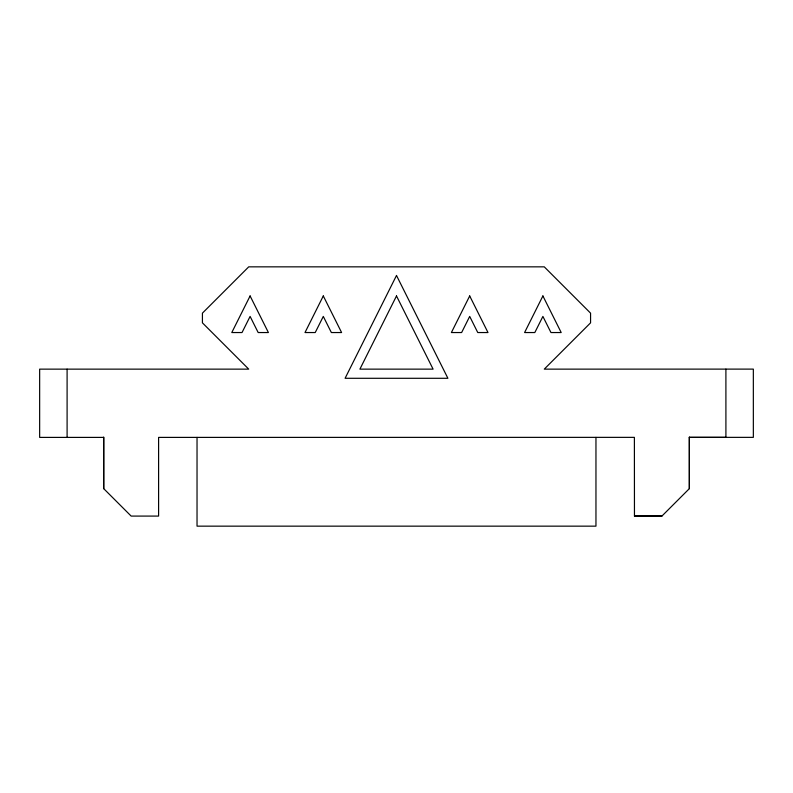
<?xml version="1.0" encoding="UTF-8"?>
<svg xmlns="http://www.w3.org/2000/svg" width="793" height="793" viewBox="0 0 793 793"><rect width="100%" height="100%" fill="white"/><g stroke="black" fill="none" stroke-linecap="round" stroke-linejoin="round"><path stroke-width="1.19" d="M67.098 437.399L67.098 369.141M103.705 488.637L103.705 437.399L39.65 437.399L39.65 369.141L248.724 369.141L202.423 322.84L202.423 313.146L248.724 266.844L544.266 266.844L590.567 313.146L590.567 322.84L544.266 369.141L753.34 369.112L753.35 437.359L689.365 437.359L689.355 488.637L661.907 516.084L634.459 516.084L634.39 437.359L158.6 437.399L158.6 516.084L131.152 516.084L103.705 488.637L103.705 437.092M634.459 516.084L661.907 516.084M689.365 437.359L725.912 437.359L725.902 369.112M689.335 437.082L689.355 488.637M595.959 437.399L595.959 526.155L197.031 526.155L197.031 437.399M250.102 295.948L231.794 332.545L242.024 332.545L250.102 316.407L258.171 332.545L268.401 332.545L250.102 295.948M323.296 295.948L304.998 332.545L315.227 332.545L323.296 316.407L331.365 332.545L341.595 332.545L323.296 295.948M396.5 275.478L345.094 378.291L447.896 378.291L396.5 275.478M396.5 295.948L359.893 369.141L433.097 369.141L396.5 295.948M469.694 295.948L451.395 332.545L461.625 332.545L469.694 316.407L477.763 332.545L487.992 332.545L469.694 295.948M542.898 295.948L524.589 332.545L534.819 332.545L542.898 316.407L550.966 332.545L561.196 332.545L542.898 295.948"/></g></svg>
